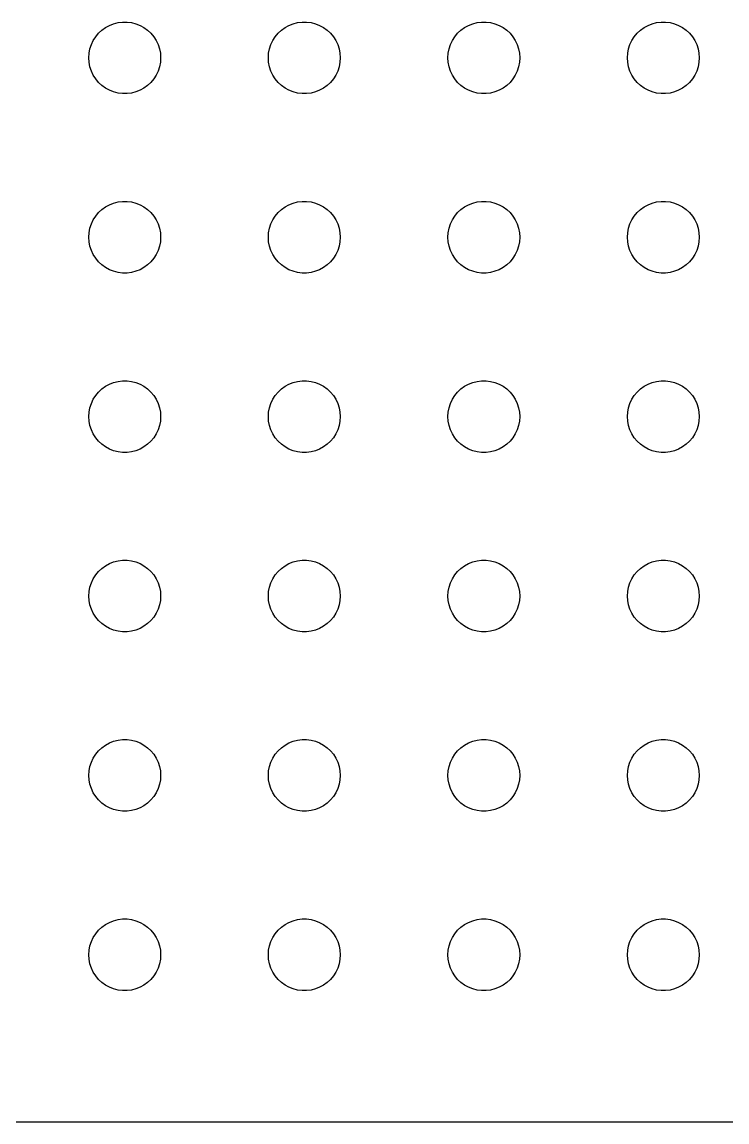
# Model space of a CAD drawing. Header units: metres. Extents: x -112 to 112, y -104 to 104.
# Drawn here: x 25.71 to 55.16, y -104.49 to -58.5 of the extents above; entities that cross this region are included whole.
import ezdxf

# ---------------------------------------------------------------- set-up
doc = ezdxf.new("R2010")
doc.units = ezdxf.units.M

msp = doc.modelspace()

# ---------------------------------------------------------------- linework, layer by layer
for p, q in [((28.9065, -58.9732), (29.0439, -58.8442)), ((29.0439, -58.8442), (29.1963, -58.7335)), ((29.1963, -58.7335), (29.3613, -58.6428)), ((29.3613, -58.6428), (29.5365, -58.5734)), ((29.5365, -58.5734), (29.7189, -58.5266)), ((29.7189, -58.5266), (29.9058, -58.503)), ((29.9058, -58.503), (30.0942, -58.503)), ((30.0942, -58.503), (30.2811, -58.5266)), ((30.2811, -58.5266), (30.4635, -58.5734)), ((30.4635, -58.5734), (30.6387, -58.6428)), ((30.6387, -58.6428), (30.8037, -58.7335)), ((30.8037, -58.7335), (30.9561, -58.8442)), ((30.9561, -58.8442), (31.0934, -58.9732)), ((36.4065, -58.9732), (36.5439, -58.8442)), ((36.5439, -58.8442), (36.6963, -58.7335)), ((36.6963, -58.7335), (36.8613, -58.6428)), ((36.8613, -58.6428), (37.0365, -58.5734)), ((37.0365, -58.5734), (37.2189, -58.5266)), ((37.2189, -58.5266), (37.4058, -58.503)), ((37.4058, -58.503), (37.5942, -58.503)), ((37.5942, -58.503), (37.7811, -58.5266)), ((37.7811, -58.5266), (37.9635, -58.5734)), ((37.9635, -58.5734), (38.1387, -58.6428)), ((38.1387, -58.6428), (38.3037, -58.7335)), ((38.3037, -58.7335), (38.4561, -58.8442)), ((38.4561, -58.8442), (38.5934, -58.9732)), ((43.9065, -58.9732), (44.0439, -58.8442)), ((44.0439, -58.8442), (44.1963, -58.7335)), ((44.1963, -58.7335), (44.3613, -58.6428)), ((44.3613, -58.6428), (44.5365, -58.5734)), ((44.5365, -58.5734), (44.7189, -58.5266)), ((44.7189, -58.5266), (44.9058, -58.503)), ((44.9058, -58.503), (45.0942, -58.503)), ((45.0942, -58.503), (45.2811, -58.5266)), ((45.2811, -58.5266), (45.4635, -58.5734)), ((45.4635, -58.5734), (45.6387, -58.6428)), ((45.6387, -58.6428), (45.8037, -58.7335)), ((45.8037, -58.7335), (45.9561, -58.8442)), ((45.9561, -58.8442), (46.0934, -58.9732)), ((51.4065, -58.9732), (51.5439, -58.8442)), ((51.5439, -58.8442), (51.6963, -58.7335)), ((51.6963, -58.7335), (51.8613, -58.6428)), ((51.8613, -58.6428), (52.0365, -58.5734)), ((52.0365, -58.5734), (52.2189, -58.5266)), ((52.2189, -58.5266), (52.4058, -58.503)), ((52.4058, -58.503), (52.5942, -58.503)), ((52.5942, -58.503), (52.7811, -58.5266)), ((52.7811, -58.5266), (52.9635, -58.5734)), ((52.9635, -58.5734), (53.1387, -58.6428)), ((53.1387, -58.6428), (53.3037, -58.7335)), ((53.3037, -58.7335), (53.4561, -58.8442)), ((53.4561, -58.8442), (53.5934, -58.9732)), ((28.6053, -59.4478), (28.6855, -59.2774)), ((28.6855, -59.2774), (28.7865, -59.1183)), ((28.7865, -59.1183), (28.9065, -58.9732)), ((31.0934, -58.9732), (31.2135, -59.1183)), ((31.2135, -59.1183), (31.3145, -59.2774)), ((31.3145, -59.2774), (31.3947, -59.4478)), ((36.1053, -59.4478), (36.1855, -59.2774)), ((36.1855, -59.2774), (36.2865, -59.1183)), ((36.2865, -59.1183), (36.4065, -58.9732)), ((38.5934, -58.9732), (38.7135, -59.1183)), ((38.7135, -59.1183), (38.8145, -59.2774)), ((38.8145, -59.2774), (38.8947, -59.4478)), ((43.6053, -59.4478), (43.6855, -59.2774)), ((43.6855, -59.2774), (43.7865, -59.1183)), ((43.7865, -59.1183), (43.9065, -58.9732)), ((46.0934, -58.9732), (46.2135, -59.1183)), ((46.2135, -59.1183), (46.3145, -59.2774)), ((46.3145, -59.2774), (46.3947, -59.4478)), ((51.1053, -59.4478), (51.1855, -59.2774)), ((51.1855, -59.2774), (51.2865, -59.1183)), ((51.2865, -59.1183), (51.4065, -58.9732)), ((53.5934, -58.9732), (53.7135, -59.1183)), ((53.7135, -59.1183), (53.8145, -59.2774)), ((53.8145, -59.2774), (53.8947, -59.4478)), ((28.5118, -59.812), (28.5471, -59.627)), ((28.5471, -59.627), (28.6053, -59.4478)), ((31.3947, -59.4478), (31.4529, -59.627)), ((31.4529, -59.627), (31.4882, -59.812)), ((36.0118, -59.812), (36.0471, -59.627)), ((36.0471, -59.627), (36.1053, -59.4478)), ((38.8947, -59.4478), (38.9529, -59.627)), ((38.9529, -59.627), (38.9882, -59.812)), ((43.5118, -59.812), (43.5471, -59.627)), ((43.5471, -59.627), (43.6053, -59.4478)), ((46.3947, -59.4478), (46.4529, -59.627)), ((46.4529, -59.627), (46.4882, -59.812)), ((51.0118, -59.812), (51.0471, -59.627)), ((51.0471, -59.627), (51.1053, -59.4478)), ((53.8947, -59.4478), (53.9529, -59.627)), ((53.9529, -59.627), (53.9882, -59.812)), ((28.5, -60), (28.5118, -59.812)), ((28.5118, -60.188), (28.5, -60)), ((28.5471, -60.373), (28.5118, -60.188)), ((31.4882, -60.188), (31.4529, -60.373)), ((31.4882, -59.812), (31.5, -60)), ((31.5, -60), (31.4882, -60.188)), ((36, -60), (36.0118, -59.812)), ((36.0118, -60.188), (36, -60)), ((36.0471, -60.373), (36.0118, -60.188)), ((38.9882, -60.188), (38.9529, -60.373)), ((38.9882, -59.812), (39, -60)), ((39, -60), (38.9882, -60.188)), ((43.5, -60), (43.5118, -59.812)), ((43.5118, -60.188), (43.5, -60)), ((43.5471, -60.373), (43.5118, -60.188)), ((46.4882, -60.188), (46.4529, -60.373)), ((46.4882, -59.812), (46.5, -60)), ((46.5, -60), (46.4882, -60.188)), ((51, -60), (51.0118, -59.812)), ((51.0118, -60.188), (51, -60)), ((51.0471, -60.373), (51.0118, -60.188)), ((53.9882, -60.188), (53.9529, -60.373)), ((53.9882, -59.812), (54, -60)), ((54, -60), (53.9882, -60.188)), ((28.6053, -60.5522), (28.5471, -60.373)), ((28.6855, -60.7226), (28.6053, -60.5522)), ((31.3947, -60.5522), (31.3145, -60.7226)), ((31.4529, -60.373), (31.3947, -60.5522)), ((36.1053, -60.5522), (36.0471, -60.373)), ((36.1855, -60.7226), (36.1053, -60.5522)), ((38.8947, -60.5522), (38.8145, -60.7226)), ((38.9529, -60.373), (38.8947, -60.5522)), ((43.6053, -60.5522), (43.5471, -60.373)), ((43.6855, -60.7226), (43.6053, -60.5522)), ((46.3947, -60.5522), (46.3145, -60.7226)), ((46.4529, -60.373), (46.3947, -60.5522)), ((51.1053, -60.5522), (51.0471, -60.373)), ((51.1855, -60.7226), (51.1053, -60.5522)), ((53.8947, -60.5522), (53.8145, -60.7226)), ((53.9529, -60.373), (53.8947, -60.5522)), ((28.7865, -60.8817), (28.6855, -60.7226)), ((28.9065, -61.0268), (28.7865, -60.8817)), ((29.0439, -61.1558), (28.9065, -61.0268)), ((29.1963, -61.2665), (29.0439, -61.1558)), ((30.9561, -61.1558), (30.8037, -61.2665)), ((31.0934, -61.0268), (30.9561, -61.1558)), ((31.2135, -60.8817), (31.0934, -61.0268)), ((31.3145, -60.7226), (31.2135, -60.8817)), ((36.2865, -60.8817), (36.1855, -60.7226)), ((36.4065, -61.0268), (36.2865, -60.8817)), ((36.5439, -61.1558), (36.4065, -61.0268)), ((36.6963, -61.2665), (36.5439, -61.1558)), ((38.4561, -61.1558), (38.3037, -61.2665)), ((38.5934, -61.0268), (38.4561, -61.1558)), ((38.7135, -60.8817), (38.5934, -61.0268)), ((38.8145, -60.7226), (38.7135, -60.8817)), ((43.7865, -60.8817), (43.6855, -60.7226)), ((43.9065, -61.0268), (43.7865, -60.8817)), ((44.0439, -61.1558), (43.9065, -61.0268)), ((44.1963, -61.2665), (44.0439, -61.1558)), ((45.9561, -61.1558), (45.8037, -61.2665)), ((46.0934, -61.0268), (45.9561, -61.1558)), ((46.2135, -60.8817), (46.0934, -61.0268)), ((46.3145, -60.7226), (46.2135, -60.8817)), ((51.2865, -60.8817), (51.1855, -60.7226)), ((51.4065, -61.0268), (51.2865, -60.8817)), ((51.5439, -61.1558), (51.4065, -61.0268)), ((51.6963, -61.2665), (51.5439, -61.1558)), ((53.4561, -61.1558), (53.3037, -61.2665)), ((53.5934, -61.0268), (53.4561, -61.1558)), ((53.7135, -60.8817), (53.5934, -61.0268)), ((53.8145, -60.7226), (53.7135, -60.8817)), ((29.3613, -61.3572), (29.1963, -61.2665)), ((29.5365, -61.4266), (29.3613, -61.3572)), ((29.7189, -61.4734), (29.5365, -61.4266)), ((29.9058, -61.497), (29.7189, -61.4734)), ((30.0942, -61.497), (29.9058, -61.497)), ((30.2811, -61.4734), (30.0942, -61.497)), ((30.4635, -61.4266), (30.2811, -61.4734)), ((30.6387, -61.3572), (30.4635, -61.4266)), ((30.8037, -61.2665), (30.6387, -61.3572)), ((36.8613, -61.3572), (36.6963, -61.2665)), ((37.0365, -61.4266), (36.8613, -61.3572)), ((37.2189, -61.4734), (37.0365, -61.4266)), ((37.4058, -61.497), (37.2189, -61.4734)), ((37.5942, -61.497), (37.4058, -61.497)), ((37.7811, -61.4734), (37.5942, -61.497)), ((37.9635, -61.4266), (37.7811, -61.4734)), ((38.1387, -61.3572), (37.9635, -61.4266)), ((38.3037, -61.2665), (38.1387, -61.3572)), ((44.3613, -61.3572), (44.1963, -61.2665)), ((44.5365, -61.4266), (44.3613, -61.3572)), ((44.7189, -61.4734), (44.5365, -61.4266)), ((44.9058, -61.497), (44.7189, -61.4734)), ((45.0942, -61.497), (44.9058, -61.497)), ((45.2811, -61.4734), (45.0942, -61.497)), ((45.4635, -61.4266), (45.2811, -61.4734)), ((45.6387, -61.3572), (45.4635, -61.4266)), ((45.8037, -61.2665), (45.6387, -61.3572)), ((51.8613, -61.3572), (51.6963, -61.2665)), ((52.0365, -61.4266), (51.8613, -61.3572)), ((52.2189, -61.4734), (52.0365, -61.4266)), ((52.4058, -61.497), (52.2189, -61.4734)), ((52.5942, -61.497), (52.4058, -61.497)), ((52.7811, -61.4734), (52.5942, -61.497)), ((52.9635, -61.4266), (52.7811, -61.4734)), ((53.1387, -61.3572), (52.9635, -61.4266)), ((53.3037, -61.2665), (53.1387, -61.3572)), ((29.1963, -66.2335), (29.3613, -66.1428)), ((29.3613, -66.1428), (29.5365, -66.0734)), ((29.5365, -66.0734), (29.7189, -66.0266)), ((29.7189, -66.0266), (29.9058, -66.003)), ((29.9058, -66.003), (30.0942, -66.003)), ((30.0942, -66.003), (30.2811, -66.0266)), ((30.2811, -66.0266), (30.4635, -66.0734)), ((30.4635, -66.0734), (30.6387, -66.1428)), ((30.6387, -66.1428), (30.8037, -66.2335)), ((36.6963, -66.2335), (36.8613, -66.1428)), ((36.8613, -66.1428), (37.0365, -66.0734)), ((37.0365, -66.0734), (37.2189, -66.0266)), ((37.2189, -66.0266), (37.4058, -66.003)), ((37.4058, -66.003), (37.5942, -66.003)), ((37.5942, -66.003), (37.7811, -66.0266)), ((37.7811, -66.0266), (37.9635, -66.0734)), ((37.9635, -66.0734), (38.1387, -66.1428)), ((38.1387, -66.1428), (38.3037, -66.2335)), ((44.1963, -66.2335), (44.3613, -66.1428)), ((44.3613, -66.1428), (44.5365, -66.0734)), ((44.5365, -66.0734), (44.7189, -66.0266)), ((44.7189, -66.0266), (44.9058, -66.003)), ((44.9058, -66.003), (45.0942, -66.003)), ((45.0942, -66.003), (45.2811, -66.0266)), ((45.2811, -66.0266), (45.4635, -66.0734)), ((45.4635, -66.0734), (45.6387, -66.1428)), ((45.6387, -66.1428), (45.8037, -66.2335)), ((51.6963, -66.2335), (51.8613, -66.1428)), ((51.8613, -66.1428), (52.0365, -66.0734)), ((52.0365, -66.0734), (52.2189, -66.0266)), ((52.2189, -66.0266), (52.4058, -66.003)), ((52.4058, -66.003), (52.5942, -66.003)), ((52.5942, -66.003), (52.7811, -66.0266)), ((52.7811, -66.0266), (52.9635, -66.0734)), ((52.9635, -66.0734), (53.1387, -66.1428)), ((53.1387, -66.1428), (53.3037, -66.2335)), ((28.6855, -66.7774), (28.7865, -66.6183)), ((28.7865, -66.6183), (28.9065, -66.4732)), ((28.9065, -66.4732), (29.0439, -66.3442)), ((29.0439, -66.3442), (29.1963, -66.2335)), ((30.8037, -66.2335), (30.9561, -66.3442)), ((30.9561, -66.3442), (31.0934, -66.4732)), ((31.0934, -66.4732), (31.2135, -66.6183)), ((31.2135, -66.6183), (31.3145, -66.7774)), ((36.1855, -66.7774), (36.2865, -66.6183)), ((36.2865, -66.6183), (36.4065, -66.4732)), ((36.4065, -66.4732), (36.5439, -66.3442)), ((36.5439, -66.3442), (36.6963, -66.2335)), ((38.3037, -66.2335), (38.4561, -66.3442)), ((38.4561, -66.3442), (38.5934, -66.4732)), ((38.5934, -66.4732), (38.7135, -66.6183)), ((38.7135, -66.6183), (38.8145, -66.7774)), ((43.6855, -66.7774), (43.7865, -66.6183)), ((43.7865, -66.6183), (43.9065, -66.4732)), ((43.9065, -66.4732), (44.0439, -66.3442)), ((44.0439, -66.3442), (44.1963, -66.2335)), ((45.8037, -66.2335), (45.9561, -66.3442)), ((45.9561, -66.3442), (46.0934, -66.4732)), ((46.0934, -66.4732), (46.2135, -66.6183)), ((46.2135, -66.6183), (46.3145, -66.7774)), ((51.1855, -66.7774), (51.2865, -66.6183)), ((51.2865, -66.6183), (51.4065, -66.4732)), ((51.4065, -66.4732), (51.5439, -66.3442)), ((51.5439, -66.3442), (51.6963, -66.2335)), ((53.3037, -66.2335), (53.4561, -66.3442)), ((53.4561, -66.3442), (53.5934, -66.4732)), ((53.5934, -66.4732), (53.7135, -66.6183)), ((53.7135, -66.6183), (53.8145, -66.7774)), ((28.5118, -67.312), (28.5471, -67.127)), ((28.5471, -67.127), (28.6053, -66.9478)), ((28.6053, -66.9478), (28.6855, -66.7774)), ((31.3145, -66.7774), (31.3947, -66.9478)), ((31.3947, -66.9478), (31.4529, -67.127)), ((31.4529, -67.127), (31.4882, -67.312)), ((36.0118, -67.312), (36.0471, -67.127)), ((36.0471, -67.127), (36.1053, -66.9478)), ((36.1053, -66.9478), (36.1855, -66.7774)), ((38.8145, -66.7774), (38.8947, -66.9478)), ((38.8947, -66.9478), (38.9529, -67.127)), ((38.9529, -67.127), (38.9882, -67.312)), ((43.5118, -67.312), (43.5471, -67.127)), ((43.5471, -67.127), (43.6053, -66.9478)), ((43.6053, -66.9478), (43.6855, -66.7774)), ((46.3145, -66.7774), (46.3947, -66.9478)), ((46.3947, -66.9478), (46.4529, -67.127)), ((46.4529, -67.127), (46.4882, -67.312)), ((51.0118, -67.312), (51.0471, -67.127)), ((51.0471, -67.127), (51.1053, -66.9478)), ((51.1053, -66.9478), (51.1855, -66.7774)), ((53.8145, -66.7774), (53.8947, -66.9478)), ((53.8947, -66.9478), (53.9529, -67.127)), ((53.9529, -67.127), (53.9882, -67.312)), ((28.5, -67.5), (28.5118, -67.312)), ((28.5118, -67.688), (28.5, -67.5)), ((31.4882, -67.312), (31.5, -67.5)), ((31.5, -67.5), (31.4882, -67.688)), ((36, -67.5), (36.0118, -67.312)), ((36.0118, -67.688), (36, -67.5)), ((38.9882, -67.312), (39, -67.5)), ((39, -67.5), (38.9882, -67.688)), ((43.5, -67.5), (43.5118, -67.312)), ((43.5118, -67.688), (43.5, -67.5)), ((46.4882, -67.312), (46.5, -67.5)), ((46.5, -67.5), (46.4882, -67.688)), ((51, -67.5), (51.0118, -67.312)), ((51.0118, -67.688), (51, -67.5)), ((53.9882, -67.312), (54, -67.5)), ((54, -67.5), (53.9882, -67.688)), ((28.5471, -67.873), (28.5118, -67.688)), ((28.6053, -68.0522), (28.5471, -67.873)), ((28.6855, -68.2226), (28.6053, -68.0522)), ((31.3947, -68.0522), (31.3145, -68.2226)), ((31.4529, -67.873), (31.3947, -68.0522)), ((31.4882, -67.688), (31.4529, -67.873)), ((36.0471, -67.873), (36.0118, -67.688)), ((36.1053, -68.0522), (36.0471, -67.873)), ((36.1855, -68.2226), (36.1053, -68.0522)), ((38.8947, -68.0522), (38.8145, -68.2226)), ((38.9529, -67.873), (38.8947, -68.0522)), ((38.9882, -67.688), (38.9529, -67.873)), ((43.5471, -67.873), (43.5118, -67.688)), ((43.6053, -68.0522), (43.5471, -67.873)), ((43.6855, -68.2226), (43.6053, -68.0522)), ((46.3947, -68.0522), (46.3145, -68.2226)), ((46.4529, -67.873), (46.3947, -68.0522)), ((46.4882, -67.688), (46.4529, -67.873)), ((51.0471, -67.873), (51.0118, -67.688)), ((51.1053, -68.0522), (51.0471, -67.873)), ((51.1855, -68.2226), (51.1053, -68.0522)), ((53.8947, -68.0522), (53.8145, -68.2226)), ((53.9529, -67.873), (53.8947, -68.0522)), ((53.9882, -67.688), (53.9529, -67.873)), ((28.7865, -68.3817), (28.6855, -68.2226)), ((28.9065, -68.5268), (28.7865, -68.3817)), ((31.2135, -68.3817), (31.0934, -68.5268)), ((31.3145, -68.2226), (31.2135, -68.3817)), ((36.2865, -68.3817), (36.1855, -68.2226)), ((36.4065, -68.5268), (36.2865, -68.3817)), ((38.7135, -68.3817), (38.5934, -68.5268)), ((38.8145, -68.2226), (38.7135, -68.3817)), ((43.7865, -68.3817), (43.6855, -68.2226)), ((43.9065, -68.5268), (43.7865, -68.3817)), ((46.2135, -68.3817), (46.0934, -68.5268)), ((46.3145, -68.2226), (46.2135, -68.3817)), ((51.2865, -68.3817), (51.1855, -68.2226)), ((51.4065, -68.5268), (51.2865, -68.3817)), ((53.7135, -68.3817), (53.5934, -68.5268)), ((53.8145, -68.2226), (53.7135, -68.3817)), ((29.0439, -68.6558), (28.9065, -68.5268)), ((29.1963, -68.7665), (29.0439, -68.6558)), ((29.3613, -68.8572), (29.1963, -68.7665)), ((29.5365, -68.9266), (29.3613, -68.8572)), ((29.7189, -68.9734), (29.5365, -68.9266)), ((29.9058, -68.997), (29.7189, -68.9734)), ((30.2811, -68.9734), (30.0942, -68.997)), ((30.4635, -68.9266), (30.2811, -68.9734)), ((30.6387, -68.8572), (30.4635, -68.9266)), ((30.8037, -68.7665), (30.6387, -68.8572)), ((30.9561, -68.6558), (30.8037, -68.7665)), ((31.0934, -68.5268), (30.9561, -68.6558)), ((36.5439, -68.6558), (36.4065, -68.5268)), ((36.6963, -68.7665), (36.5439, -68.6558)), ((36.8613, -68.8572), (36.6963, -68.7665)), ((37.0365, -68.9266), (36.8613, -68.8572)), ((37.2189, -68.9734), (37.0365, -68.9266)), ((37.4058, -68.997), (37.2189, -68.9734)), ((37.7811, -68.9734), (37.5942, -68.997)), ((37.9635, -68.9266), (37.7811, -68.9734)), ((38.1387, -68.8572), (37.9635, -68.9266)), ((38.3037, -68.7665), (38.1387, -68.8572)), ((38.4561, -68.6558), (38.3037, -68.7665)), ((38.5934, -68.5268), (38.4561, -68.6558)), ((44.0439, -68.6558), (43.9065, -68.5268)), ((44.1963, -68.7665), (44.0439, -68.6558)), ((44.3613, -68.8572), (44.1963, -68.7665)), ((44.5365, -68.9266), (44.3613, -68.8572)), ((44.7189, -68.9734), (44.5365, -68.9266)), ((44.9058, -68.997), (44.7189, -68.9734)), ((45.2811, -68.9734), (45.0942, -68.997)), ((45.4635, -68.9266), (45.2811, -68.9734)), ((45.6387, -68.8572), (45.4635, -68.9266)), ((45.8037, -68.7665), (45.6387, -68.8572)), ((45.9561, -68.6558), (45.8037, -68.7665)), ((46.0934, -68.5268), (45.9561, -68.6558)), ((51.5439, -68.6558), (51.4065, -68.5268)), ((51.6963, -68.7665), (51.5439, -68.6558)), ((51.8613, -68.8572), (51.6963, -68.7665)), ((52.0365, -68.9266), (51.8613, -68.8572)), ((52.2189, -68.9734), (52.0365, -68.9266)), ((52.4058, -68.997), (52.2189, -68.9734)), ((52.7811, -68.9734), (52.5942, -68.997)), ((52.9635, -68.9266), (52.7811, -68.9734)), ((53.1387, -68.8572), (52.9635, -68.9266)), ((53.3037, -68.7665), (53.1387, -68.8572)), ((53.4561, -68.6558), (53.3037, -68.7665)), ((53.5934, -68.5268), (53.4561, -68.6558)), ((30.0942, -68.997), (29.9058, -68.997)), ((37.5942, -68.997), (37.4058, -68.997)), ((45.0942, -68.997), (44.9058, -68.997)), ((52.5942, -68.997), (52.4058, -68.997)), ((29.3613, -73.6428), (29.5365, -73.5734)), ((29.5365, -73.5734), (29.7189, -73.5266)), ((29.7189, -73.5266), (29.9058, -73.503)), ((29.9058, -73.503), (30.0942, -73.503)), ((30.0942, -73.503), (30.2811, -73.5266)), ((30.2811, -73.5266), (30.4635, -73.5734)), ((30.4635, -73.5734), (30.6387, -73.6428)), ((36.8613, -73.6428), (37.0365, -73.5734)), ((37.0365, -73.5734), (37.2189, -73.5266)), ((37.2189, -73.5266), (37.4058, -73.503)), ((37.4058, -73.503), (37.5942, -73.503)), ((37.5942, -73.503), (37.7811, -73.5266)), ((37.7811, -73.5266), (37.9635, -73.5734)), ((37.9635, -73.5734), (38.1387, -73.6428)), ((44.3613, -73.6428), (44.5365, -73.5734)), ((44.5365, -73.5734), (44.7189, -73.5266)), ((44.7189, -73.5266), (44.9058, -73.503)), ((44.9058, -73.503), (45.0942, -73.503)), ((45.0942, -73.503), (45.2811, -73.5266)), ((45.2811, -73.5266), (45.4635, -73.5734)), ((45.4635, -73.5734), (45.6387, -73.6428)), ((51.8613, -73.6428), (52.0365, -73.5734)), ((52.0365, -73.5734), (52.2189, -73.5266)), ((52.2189, -73.5266), (52.4058, -73.503)), ((52.4058, -73.503), (52.5942, -73.503)), ((52.5942, -73.503), (52.7811, -73.5266)), ((52.7811, -73.5266), (52.9635, -73.5734)), ((52.9635, -73.5734), (53.1387, -73.6428)), ((28.7865, -74.1183), (28.9065, -73.9732)), ((28.9065, -73.9732), (29.0439, -73.8442)), ((29.0439, -73.8442), (29.1963, -73.7335)), ((29.1963, -73.7335), (29.3613, -73.6428)), ((30.6387, -73.6428), (30.8037, -73.7335)), ((30.8037, -73.7335), (30.9561, -73.8442)), ((30.9561, -73.8442), (31.0934, -73.9732)), ((31.0934, -73.9732), (31.2135, -74.1183)), ((36.2865, -74.1183), (36.4065, -73.9732)), ((36.4065, -73.9732), (36.5439, -73.8442)), ((36.5439, -73.8442), (36.6963, -73.7335)), ((36.6963, -73.7335), (36.8613, -73.6428)), ((38.1387, -73.6428), (38.3037, -73.7335)), ((38.3037, -73.7335), (38.4561, -73.8442)), ((38.4561, -73.8442), (38.5934, -73.9732)), ((38.5934, -73.9732), (38.7135, -74.1183)), ((43.7865, -74.1183), (43.9065, -73.9732)), ((43.9065, -73.9732), (44.0439, -73.8442)), ((44.0439, -73.8442), (44.1963, -73.7335)), ((44.1963, -73.7335), (44.3613, -73.6428)), ((45.6387, -73.6428), (45.8037, -73.7335)), ((45.8037, -73.7335), (45.9561, -73.8442)), ((45.9561, -73.8442), (46.0934, -73.9732)), ((46.0934, -73.9732), (46.2135, -74.1183)), ((51.2865, -74.1183), (51.4065, -73.9732)), ((51.4065, -73.9732), (51.5439, -73.8442)), ((51.5439, -73.8442), (51.6963, -73.7335)), ((51.6963, -73.7335), (51.8613, -73.6428)), ((53.1387, -73.6428), (53.3037, -73.7335)), ((53.3037, -73.7335), (53.4561, -73.8442)), ((53.4561, -73.8442), (53.5934, -73.9732)), ((53.5934, -73.9732), (53.7135, -74.1183)), ((28.5471, -74.627), (28.6053, -74.4478)), ((28.6053, -74.4478), (28.6855, -74.2774)), ((28.6855, -74.2774), (28.7865, -74.1183)), ((31.2135, -74.1183), (31.3145, -74.2774)), ((31.3145, -74.2774), (31.3947, -74.4478)), ((31.3947, -74.4478), (31.4529, -74.627)), ((36.0471, -74.627), (36.1053, -74.4478)), ((36.1053, -74.4478), (36.1855, -74.2774)), ((36.1855, -74.2774), (36.2865, -74.1183)), ((38.7135, -74.1183), (38.8145, -74.2774)), ((38.8145, -74.2774), (38.8947, -74.4478)), ((38.8947, -74.4478), (38.9529, -74.627)), ((43.5471, -74.627), (43.6053, -74.4478)), ((43.6053, -74.4478), (43.6855, -74.2774)), ((43.6855, -74.2774), (43.7865, -74.1183)), ((46.2135, -74.1183), (46.3145, -74.2774)), ((46.3145, -74.2774), (46.3947, -74.4478)), ((46.3947, -74.4478), (46.4529, -74.627)), ((51.0471, -74.627), (51.1053, -74.4478)), ((51.1053, -74.4478), (51.1855, -74.2774)), ((51.1855, -74.2774), (51.2865, -74.1183)), ((53.7135, -74.1183), (53.8145, -74.2774)), ((53.8145, -74.2774), (53.8947, -74.4478)), ((53.8947, -74.4478), (53.9529, -74.627)), ((28.5, -75), (28.5118, -74.812)), ((28.5118, -74.812), (28.5471, -74.627)), ((31.4529, -74.627), (31.4882, -74.812)), ((31.4882, -74.812), (31.5, -75)), ((36, -75), (36.0118, -74.812)), ((36.0118, -74.812), (36.0471, -74.627)), ((38.9529, -74.627), (38.9882, -74.812)), ((38.9882, -74.812), (39, -75)), ((43.5, -75), (43.5118, -74.812)), ((43.5118, -74.812), (43.5471, -74.627)), ((46.4529, -74.627), (46.4882, -74.812)), ((46.4882, -74.812), (46.5, -75)), ((51, -75), (51.0118, -74.812)), ((51.0118, -74.812), (51.0471, -74.627)), ((53.9529, -74.627), (53.9882, -74.812)), ((53.9882, -74.812), (54, -75)), ((28.5118, -75.188), (28.5, -75)), ((28.5471, -75.373), (28.5118, -75.188)), ((28.6053, -75.5522), (28.5471, -75.373)), ((31.4529, -75.373), (31.3947, -75.5522)), ((31.4882, -75.188), (31.4529, -75.373)), ((31.5, -75), (31.4882, -75.188)), ((36.0118, -75.188), (36, -75)), ((36.0471, -75.373), (36.0118, -75.188)), ((36.1053, -75.5522), (36.0471, -75.373)), ((38.9529, -75.373), (38.8947, -75.5522)), ((38.9882, -75.188), (38.9529, -75.373)), ((39, -75), (38.9882, -75.188)), ((43.5118, -75.188), (43.5, -75)), ((43.5471, -75.373), (43.5118, -75.188)), ((43.6053, -75.5522), (43.5471, -75.373)), ((46.4529, -75.373), (46.3947, -75.5522)), ((46.4882, -75.188), (46.4529, -75.373)), ((46.5, -75), (46.4882, -75.188)), ((51.0118, -75.188), (51, -75)), ((51.0471, -75.373), (51.0118, -75.188)), ((51.1053, -75.5522), (51.0471, -75.373)), ((53.9529, -75.373), (53.8947, -75.5522)), ((53.9882, -75.188), (53.9529, -75.373)), ((54, -75), (53.9882, -75.188)), ((28.6855, -75.7226), (28.6053, -75.5522)), ((28.7865, -75.8817), (28.6855, -75.7226)), ((31.3145, -75.7226), (31.2135, -75.8817)), ((31.3947, -75.5522), (31.3145, -75.7226)), ((36.1855, -75.7226), (36.1053, -75.5522)), ((36.2865, -75.8817), (36.1855, -75.7226)), ((38.8145, -75.7226), (38.7135, -75.8817)), ((38.8947, -75.5522), (38.8145, -75.7226)), ((43.6855, -75.7226), (43.6053, -75.5522)), ((43.7865, -75.8817), (43.6855, -75.7226)), ((46.3145, -75.7226), (46.2135, -75.8817)), ((46.3947, -75.5522), (46.3145, -75.7226)), ((51.1855, -75.7226), (51.1053, -75.5522)), ((51.2865, -75.8817), (51.1855, -75.7226)), ((53.8145, -75.7226), (53.7135, -75.8817)), ((53.8947, -75.5522), (53.8145, -75.7226)), ((28.9065, -76.0268), (28.7865, -75.8817)), ((29.0439, -76.1558), (28.9065, -76.0268)), ((29.1963, -76.2665), (29.0439, -76.1558)), ((29.3613, -76.3572), (29.1963, -76.2665)), ((30.8037, -76.2665), (30.6387, -76.3572)), ((30.9561, -76.1558), (30.8037, -76.2665)), ((31.0934, -76.0268), (30.9561, -76.1558)), ((31.2135, -75.8817), (31.0934, -76.0268)), ((36.4065, -76.0268), (36.2865, -75.8817)), ((36.5439, -76.1558), (36.4065, -76.0268)), ((36.6963, -76.2665), (36.5439, -76.1558)), ((36.8613, -76.3572), (36.6963, -76.2665)), ((38.3037, -76.2665), (38.1387, -76.3572)), ((38.4561, -76.1558), (38.3037, -76.2665)), ((38.5934, -76.0268), (38.4561, -76.1558)), ((38.7135, -75.8817), (38.5934, -76.0268)), ((43.9065, -76.0268), (43.7865, -75.8817)), ((44.0439, -76.1558), (43.9065, -76.0268)), ((44.1963, -76.2665), (44.0439, -76.1558)), ((44.3613, -76.3572), (44.1963, -76.2665)), ((45.8037, -76.2665), (45.6387, -76.3572)), ((45.9561, -76.1558), (45.8037, -76.2665)), ((46.0934, -76.0268), (45.9561, -76.1558)), ((46.2135, -75.8817), (46.0934, -76.0268)), ((51.4065, -76.0268), (51.2865, -75.8817)), ((51.5439, -76.1558), (51.4065, -76.0268)), ((51.6963, -76.2665), (51.5439, -76.1558)), ((51.8613, -76.3572), (51.6963, -76.2665)), ((53.3037, -76.2665), (53.1387, -76.3572)), ((53.4561, -76.1558), (53.3037, -76.2665)), ((53.5934, -76.0268), (53.4561, -76.1558)), ((53.7135, -75.8817), (53.5934, -76.0268)), ((29.5365, -76.4266), (29.3613, -76.3572)), ((29.7189, -76.4734), (29.5365, -76.4266)), ((29.9058, -76.497), (29.7189, -76.4734)), ((30.0942, -76.497), (29.9058, -76.497)), ((30.2811, -76.4734), (30.0942, -76.497)), ((30.4635, -76.4266), (30.2811, -76.4734)), ((30.6387, -76.3572), (30.4635, -76.4266)), ((37.0365, -76.4266), (36.8613, -76.3572)), ((37.2189, -76.4734), (37.0365, -76.4266)), ((37.4058, -76.497), (37.2189, -76.4734)), ((37.5942, -76.497), (37.4058, -76.497)), ((37.7811, -76.4734), (37.5942, -76.497)), ((37.9635, -76.4266), (37.7811, -76.4734)), ((38.1387, -76.3572), (37.9635, -76.4266)), ((44.5365, -76.4266), (44.3613, -76.3572)), ((44.7189, -76.4734), (44.5365, -76.4266)), ((44.9058, -76.497), (44.7189, -76.4734)), ((45.0942, -76.497), (44.9058, -76.497)), ((45.2811, -76.4734), (45.0942, -76.497)), ((45.4635, -76.4266), (45.2811, -76.4734)), ((45.6387, -76.3572), (45.4635, -76.4266)), ((52.0365, -76.4266), (51.8613, -76.3572)), ((52.2189, -76.4734), (52.0365, -76.4266)), ((52.4058, -76.497), (52.2189, -76.4734)), ((52.5942, -76.497), (52.4058, -76.497)), ((52.7811, -76.4734), (52.5942, -76.497)), ((52.9635, -76.4266), (52.7811, -76.4734)), ((53.1387, -76.3572), (52.9635, -76.4266)), ((28.9065, -81.4732), (29.0439, -81.3442)), ((29.0439, -81.3442), (29.1963, -81.2335)), ((29.1963, -81.2335), (29.3613, -81.1428)), ((29.3613, -81.1428), (29.5365, -81.0734)), ((29.5365, -81.0734), (29.7189, -81.0266)), ((29.7189, -81.0266), (29.9058, -81.003)), ((29.9058, -81.003), (30.0942, -81.003)), ((30.0942, -81.003), (30.2811, -81.0266)), ((30.2811, -81.0266), (30.4635, -81.0734)), ((30.4635, -81.0734), (30.6387, -81.1428)), ((30.6387, -81.1428), (30.8037, -81.2335)), ((30.8037, -81.2335), (30.9561, -81.3442)), ((30.9561, -81.3442), (31.0934, -81.4732)), ((36.4065, -81.4732), (36.5439, -81.3442)), ((36.5439, -81.3442), (36.6963, -81.2335)), ((36.6963, -81.2335), (36.8613, -81.1428)), ((36.8613, -81.1428), (37.0365, -81.0734)), ((37.0365, -81.0734), (37.2189, -81.0266)), ((37.2189, -81.0266), (37.4058, -81.003)), ((37.4058, -81.003), (37.5942, -81.003)), ((37.5942, -81.003), (37.7811, -81.0266)), ((37.7811, -81.0266), (37.9635, -81.0734)), ((37.9635, -81.0734), (38.1387, -81.1428)), ((38.1387, -81.1428), (38.3037, -81.2335)), ((38.3037, -81.2335), (38.4561, -81.3442)), ((38.4561, -81.3442), (38.5934, -81.4732)), ((43.9065, -81.4732), (44.0439, -81.3442)), ((44.0439, -81.3442), (44.1963, -81.2335)), ((44.1963, -81.2335), (44.3613, -81.1428)), ((44.3613, -81.1428), (44.5365, -81.0734)), ((44.5365, -81.0734), (44.7189, -81.0266)), ((44.7189, -81.0266), (44.9058, -81.003)), ((44.9058, -81.003), (45.0942, -81.003)), ((45.0942, -81.003), (45.2811, -81.0266)), ((45.2811, -81.0266), (45.4635, -81.0734)), ((45.4635, -81.0734), (45.6387, -81.1428)), ((45.6387, -81.1428), (45.8037, -81.2335)), ((45.8037, -81.2335), (45.9561, -81.3442)), ((45.9561, -81.3442), (46.0934, -81.4732)), ((51.4065, -81.4732), (51.5439, -81.3442)), ((51.5439, -81.3442), (51.6963, -81.2335)), ((51.6963, -81.2335), (51.8613, -81.1428)), ((51.8613, -81.1428), (52.0365, -81.0734)), ((52.0365, -81.0734), (52.2189, -81.0266)), ((52.2189, -81.0266), (52.4058, -81.003)), ((52.4058, -81.003), (52.5942, -81.003)), ((52.5942, -81.003), (52.7811, -81.0266)), ((52.7811, -81.0266), (52.9635, -81.0734)), ((52.9635, -81.0734), (53.1387, -81.1428)), ((53.1387, -81.1428), (53.3037, -81.2335)), ((53.3037, -81.2335), (53.4561, -81.3442)), ((53.4561, -81.3442), (53.5934, -81.4732)), ((28.6053, -81.9478), (28.6855, -81.7774)), ((28.6855, -81.7774), (28.7865, -81.6183)), ((28.7865, -81.6183), (28.9065, -81.4732)), ((31.0934, -81.4732), (31.2135, -81.6183)), ((31.2135, -81.6183), (31.3145, -81.7774)), ((31.3145, -81.7774), (31.3947, -81.9478)), ((36.1053, -81.9478), (36.1855, -81.7774)), ((36.1855, -81.7774), (36.2865, -81.6183)), ((36.2865, -81.6183), (36.4065, -81.4732)), ((38.5934, -81.4732), (38.7135, -81.6183)), ((38.7135, -81.6183), (38.8145, -81.7774)), ((38.8145, -81.7774), (38.8947, -81.9478)), ((43.6053, -81.9478), (43.6855, -81.7774)), ((43.6855, -81.7774), (43.7865, -81.6183)), ((43.7865, -81.6183), (43.9065, -81.4732)), ((46.0934, -81.4732), (46.2135, -81.6183)), ((46.2135, -81.6183), (46.3145, -81.7774)), ((46.3145, -81.7774), (46.3947, -81.9478)), ((51.1053, -81.9478), (51.1855, -81.7774)), ((51.1855, -81.7774), (51.2865, -81.6183)), ((51.2865, -81.6183), (51.4065, -81.4732)), ((53.5934, -81.4732), (53.7135, -81.6183)), ((53.7135, -81.6183), (53.8145, -81.7774)), ((53.8145, -81.7774), (53.8947, -81.9478)), ((28.5, -82.5), (28.5118, -82.312)), ((28.5118, -82.312), (28.5471, -82.127)), ((28.5471, -82.127), (28.6053, -81.9478)), ((31.3947, -81.9478), (31.4529, -82.127)), ((31.4529, -82.127), (31.4882, -82.312)), ((31.4882, -82.312), (31.5, -82.5)), ((36, -82.5), (36.0118, -82.312)), ((36.0118, -82.312), (36.0471, -82.127)), ((36.0471, -82.127), (36.1053, -81.9478)), ((38.8947, -81.9478), (38.9529, -82.127)), ((38.9529, -82.127), (38.9882, -82.312)), ((38.9882, -82.312), (39, -82.5)), ((43.5, -82.5), (43.5118, -82.312)), ((43.5118, -82.312), (43.5471, -82.127)), ((43.5471, -82.127), (43.6053, -81.9478)), ((46.3947, -81.9478), (46.4529, -82.127)), ((46.4529, -82.127), (46.4882, -82.312)), ((46.4882, -82.312), (46.5, -82.5)), ((51, -82.5), (51.0118, -82.312)), ((51.0118, -82.312), (51.0471, -82.127)), ((51.0471, -82.127), (51.1053, -81.9478)), ((53.8947, -81.9478), (53.9529, -82.127)), ((53.9529, -82.127), (53.9882, -82.312)), ((53.9882, -82.312), (54, -82.5)), ((28.5118, -82.688), (28.5, -82.5)), ((28.5471, -82.873), (28.5118, -82.688)), ((31.4882, -82.688), (31.4529, -82.873)), ((31.5, -82.5), (31.4882, -82.688)), ((36.0118, -82.688), (36, -82.5)), ((36.0471, -82.873), (36.0118, -82.688)), ((38.9882, -82.688), (38.9529, -82.873)), ((39, -82.5), (38.9882, -82.688)), ((43.5118, -82.688), (43.5, -82.5)), ((43.5471, -82.873), (43.5118, -82.688)), ((46.4882, -82.688), (46.4529, -82.873)), ((46.5, -82.5), (46.4882, -82.688)), ((51.0118, -82.688), (51, -82.5)), ((51.0471, -82.873), (51.0118, -82.688)), ((53.9882, -82.688), (53.9529, -82.873)), ((54, -82.5), (53.9882, -82.688)), ((28.6053, -83.0522), (28.5471, -82.873)), ((28.6855, -83.2226), (28.6053, -83.0522)), ((28.7865, -83.3817), (28.6855, -83.2226)), ((31.3145, -83.2226), (31.2135, -83.3817)), ((31.3947, -83.0522), (31.3145, -83.2226)), ((31.4529, -82.873), (31.3947, -83.0522)), ((36.1053, -83.0522), (36.0471, -82.873)), ((36.1855, -83.2226), (36.1053, -83.0522)), ((36.2865, -83.3817), (36.1855, -83.2226)), ((38.8145, -83.2226), (38.7135, -83.3817)), ((38.8947, -83.0522), (38.8145, -83.2226)), ((38.9529, -82.873), (38.8947, -83.0522)), ((43.6053, -83.0522), (43.5471, -82.873)), ((43.6855, -83.2226), (43.6053, -83.0522)), ((43.7865, -83.3817), (43.6855, -83.2226)), ((46.3145, -83.2226), (46.2135, -83.3817)), ((46.3947, -83.0522), (46.3145, -83.2226)), ((46.4529, -82.873), (46.3947, -83.0522)), ((51.1053, -83.0522), (51.0471, -82.873)), ((51.1855, -83.2226), (51.1053, -83.0522)), ((51.2865, -83.3817), (51.1855, -83.2226)), ((53.8145, -83.2226), (53.7135, -83.3817)), ((53.8947, -83.0522), (53.8145, -83.2226)), ((53.9529, -82.873), (53.8947, -83.0522)), ((28.9065, -83.5268), (28.7865, -83.3817)), ((29.0439, -83.6558), (28.9065, -83.5268)), ((29.1963, -83.7665), (29.0439, -83.6558)), ((30.9561, -83.6558), (30.8037, -83.7665)), ((31.0934, -83.5268), (30.9561, -83.6558)), ((31.2135, -83.3817), (31.0934, -83.5268)), ((36.4065, -83.5268), (36.2865, -83.3817)), ((36.5439, -83.6558), (36.4065, -83.5268)), ((36.6963, -83.7665), (36.5439, -83.6558)), ((38.4561, -83.6558), (38.3037, -83.7665)), ((38.5934, -83.5268), (38.4561, -83.6558)), ((38.7135, -83.3817), (38.5934, -83.5268)), ((43.9065, -83.5268), (43.7865, -83.3817)), ((44.0439, -83.6558), (43.9065, -83.5268)), ((44.1963, -83.7665), (44.0439, -83.6558)), ((45.9561, -83.6558), (45.8037, -83.7665)), ((46.0934, -83.5268), (45.9561, -83.6558)), ((46.2135, -83.3817), (46.0934, -83.5268)), ((51.4065, -83.5268), (51.2865, -83.3817)), ((51.5439, -83.6558), (51.4065, -83.5268)), ((51.6963, -83.7665), (51.5439, -83.6558)), ((53.4561, -83.6558), (53.3037, -83.7665)), ((53.5934, -83.5268), (53.4561, -83.6558)), ((53.7135, -83.3817), (53.5934, -83.5268)), ((29.3613, -83.8572), (29.1963, -83.7665)), ((29.5365, -83.9266), (29.3613, -83.8572)), ((29.7189, -83.9734), (29.5365, -83.9266)), ((29.9058, -83.997), (29.7189, -83.9734)), ((30.0942, -83.997), (29.9058, -83.997)), ((30.2811, -83.9734), (30.0942, -83.997)), ((30.4635, -83.9266), (30.2811, -83.9734)), ((30.6387, -83.8572), (30.4635, -83.9266)), ((30.8037, -83.7665), (30.6387, -83.8572)), ((36.8613, -83.8572), (36.6963, -83.7665)), ((37.0365, -83.9266), (36.8613, -83.8572)), ((37.2189, -83.9734), (37.0365, -83.9266)), ((37.4058, -83.997), (37.2189, -83.9734)), ((37.5942, -83.997), (37.4058, -83.997)), ((37.7811, -83.9734), (37.5942, -83.997)), ((37.9635, -83.9266), (37.7811, -83.9734)), ((38.1387, -83.8572), (37.9635, -83.9266)), ((38.3037, -83.7665), (38.1387, -83.8572)), ((44.3613, -83.8572), (44.1963, -83.7665)), ((44.5365, -83.9266), (44.3613, -83.8572)), ((44.7189, -83.9734), (44.5365, -83.9266)), ((44.9058, -83.997), (44.7189, -83.9734)), ((45.0942, -83.997), (44.9058, -83.997)), ((45.2811, -83.9734), (45.0942, -83.997)), ((45.4635, -83.9266), (45.2811, -83.9734)), ((45.6387, -83.8572), (45.4635, -83.9266)), ((45.8037, -83.7665), (45.6387, -83.8572)), ((51.8613, -83.8572), (51.6963, -83.7665)), ((52.0365, -83.9266), (51.8613, -83.8572)), ((52.2189, -83.9734), (52.0365, -83.9266)), ((52.4058, -83.997), (52.2189, -83.9734)), ((52.5942, -83.997), (52.4058, -83.997)), ((52.7811, -83.9734), (52.5942, -83.997)), ((52.9635, -83.9266), (52.7811, -83.9734)), ((53.1387, -83.8572), (52.9635, -83.9266)), ((53.3037, -83.7665), (53.1387, -83.8572)), ((29.0439, -88.8442), (29.1963, -88.7335)), ((29.1963, -88.7335), (29.3613, -88.6428)), ((29.3613, -88.6428), (29.5365, -88.5734)), ((29.5365, -88.5734), (29.7189, -88.5266)), ((29.7189, -88.5266), (29.9058, -88.503)), ((29.9058, -88.503), (30.0942, -88.503)), ((30.0942, -88.503), (30.2811, -88.5266)), ((30.2811, -88.5266), (30.4635, -88.5734)), ((30.4635, -88.5734), (30.6387, -88.6428)), ((30.6387, -88.6428), (30.8037, -88.7335)), ((30.8037, -88.7335), (30.9561, -88.8442)), ((36.5439, -88.8442), (36.6963, -88.7335)), ((36.6963, -88.7335), (36.8613, -88.6428)), ((36.8613, -88.6428), (37.0365, -88.5734)), ((37.0365, -88.5734), (37.2189, -88.5266)), ((37.2189, -88.5266), (37.4058, -88.503)), ((37.4058, -88.503), (37.5942, -88.503)), ((37.5942, -88.503), (37.7811, -88.5266)), ((37.7811, -88.5266), (37.9635, -88.5734)), ((37.9635, -88.5734), (38.1387, -88.6428)), ((38.1387, -88.6428), (38.3037, -88.7335)), ((38.3037, -88.7335), (38.4561, -88.8442)), ((44.0439, -88.8442), (44.1963, -88.7335)), ((44.1963, -88.7335), (44.3613, -88.6428)), ((44.3613, -88.6428), (44.5365, -88.5734)), ((44.5365, -88.5734), (44.7189, -88.5266)), ((44.7189, -88.5266), (44.9058, -88.503)), ((44.9058, -88.503), (45.0942, -88.503)), ((45.0942, -88.503), (45.2811, -88.5266)), ((45.2811, -88.5266), (45.4635, -88.5734)), ((45.4635, -88.5734), (45.6387, -88.6428)), ((45.6387, -88.6428), (45.8037, -88.7335)), ((45.8037, -88.7335), (45.9561, -88.8442)), ((51.5439, -88.8442), (51.6963, -88.7335)), ((51.6963, -88.7335), (51.8613, -88.6428)), ((51.8613, -88.6428), (52.0365, -88.5734)), ((52.0365, -88.5734), (52.2189, -88.5266)), ((52.2189, -88.5266), (52.4058, -88.503)), ((52.4058, -88.503), (52.5942, -88.503)), ((52.5942, -88.503), (52.7811, -88.5266)), ((52.7811, -88.5266), (52.9635, -88.5734)), ((52.9635, -88.5734), (53.1387, -88.6428)), ((53.1387, -88.6428), (53.3037, -88.7335)), ((53.3037, -88.7335), (53.4561, -88.8442)), ((28.6855, -89.2774), (28.7865, -89.1183)), ((28.7865, -89.1183), (28.9065, -88.9732)), ((28.9065, -88.9732), (29.0439, -88.8442)), ((30.9561, -88.8442), (31.0934, -88.9732)), ((31.0934, -88.9732), (31.2135, -89.1183)), ((31.2135, -89.1183), (31.3145, -89.2774)), ((36.1855, -89.2774), (36.2865, -89.1183)), ((36.2865, -89.1183), (36.4065, -88.9732)), ((36.4065, -88.9732), (36.5439, -88.8442)), ((38.4561, -88.8442), (38.5934, -88.9732)), ((38.5934, -88.9732), (38.7135, -89.1183)), ((38.7135, -89.1183), (38.8145, -89.2774)), ((43.6855, -89.2774), (43.7865, -89.1183)), ((43.7865, -89.1183), (43.9065, -88.9732)), ((43.9065, -88.9732), (44.0439, -88.8442)), ((45.9561, -88.8442), (46.0934, -88.9732)), ((46.0934, -88.9732), (46.2135, -89.1183)), ((46.2135, -89.1183), (46.3145, -89.2774)), ((51.1855, -89.2774), (51.2865, -89.1183)), ((51.2865, -89.1183), (51.4065, -88.9732)), ((51.4065, -88.9732), (51.5439, -88.8442)), ((53.4561, -88.8442), (53.5934, -88.9732)), ((53.5934, -88.9732), (53.7135, -89.1183)), ((53.7135, -89.1183), (53.8145, -89.2774)), ((28.5118, -89.812), (28.5471, -89.627)), ((28.5471, -89.627), (28.6053, -89.4478)), ((28.6053, -89.4478), (28.6855, -89.2774)), ((31.3145, -89.2774), (31.3947, -89.4478)), ((31.3947, -89.4478), (31.4529, -89.627)), ((31.4529, -89.627), (31.4882, -89.812)), ((36.0118, -89.812), (36.0471, -89.627)), ((36.0471, -89.627), (36.1053, -89.4478)), ((36.1053, -89.4478), (36.1855, -89.2774)), ((38.8145, -89.2774), (38.8947, -89.4478)), ((38.8947, -89.4478), (38.9529, -89.627)), ((38.9529, -89.627), (38.9882, -89.812)), ((43.5118, -89.812), (43.5471, -89.627)), ((43.5471, -89.627), (43.6053, -89.4478)), ((43.6053, -89.4478), (43.6855, -89.2774)), ((46.3145, -89.2774), (46.3947, -89.4478)), ((46.3947, -89.4478), (46.4529, -89.627)), ((46.4529, -89.627), (46.4882, -89.812)), ((51.0118, -89.812), (51.0471, -89.627)), ((51.0471, -89.627), (51.1053, -89.4478)), ((51.1053, -89.4478), (51.1855, -89.2774)), ((53.8145, -89.2774), (53.8947, -89.4478)), ((53.8947, -89.4478), (53.9529, -89.627)), ((53.9529, -89.627), (53.9882, -89.812)), ((28.5, -90), (28.5118, -89.812)), ((28.5118, -90.188), (28.5, -90)), ((31.4882, -89.812), (31.5, -90)), ((31.5, -90), (31.4882, -90.188)), ((36, -90), (36.0118, -89.812)), ((36.0118, -90.188), (36, -90)), ((38.9882, -89.812), (39, -90)), ((39, -90), (38.9882, -90.188)), ((43.5, -90), (43.5118, -89.812)), ((43.5118, -90.188), (43.5, -90)), ((46.4882, -89.812), (46.5, -90)), ((46.5, -90), (46.4882, -90.188)), ((51, -90), (51.0118, -89.812)), ((51.0118, -90.188), (51, -90)), ((53.9882, -89.812), (54, -90)), ((54, -90), (53.9882, -90.188)), ((28.5471, -90.373), (28.5118, -90.188)), ((28.6053, -90.5522), (28.5471, -90.373)), ((28.6855, -90.7226), (28.6053, -90.5522)), ((31.3947, -90.5522), (31.3145, -90.7226)), ((31.4529, -90.373), (31.3947, -90.5522)), ((31.4882, -90.188), (31.4529, -90.373)), ((36.0471, -90.373), (36.0118, -90.188)), ((36.1053, -90.5522), (36.0471, -90.373)), ((36.1855, -90.7226), (36.1053, -90.5522)), ((38.8947, -90.5522), (38.8145, -90.7226)), ((38.9529, -90.373), (38.8947, -90.5522)), ((38.9882, -90.188), (38.9529, -90.373)), ((43.5471, -90.373), (43.5118, -90.188)), ((43.6053, -90.5522), (43.5471, -90.373)), ((43.6855, -90.7226), (43.6053, -90.5522)), ((46.3947, -90.5522), (46.3145, -90.7226)), ((46.4529, -90.373), (46.3947, -90.5522)), ((46.4882, -90.188), (46.4529, -90.373)), ((51.0471, -90.373), (51.0118, -90.188)), ((51.1053, -90.5522), (51.0471, -90.373)), ((51.1855, -90.7226), (51.1053, -90.5522)), ((53.8947, -90.5522), (53.8145, -90.7226)), ((53.9529, -90.373), (53.8947, -90.5522)), ((53.9882, -90.188), (53.9529, -90.373)), ((28.7865, -90.8817), (28.6855, -90.7226)), ((28.9065, -91.0268), (28.7865, -90.8817)), ((29.0439, -91.1558), (28.9065, -91.0268)), ((31.0934, -91.0268), (30.9561, -91.1558)), ((31.2135, -90.8817), (31.0934, -91.0268)), ((31.3145, -90.7226), (31.2135, -90.8817)), ((36.2865, -90.8817), (36.1855, -90.7226)), ((36.4065, -91.0268), (36.2865, -90.8817)), ((36.5439, -91.1558), (36.4065, -91.0268)), ((38.5934, -91.0268), (38.4561, -91.1558)), ((38.7135, -90.8817), (38.5934, -91.0268)), ((38.8145, -90.7226), (38.7135, -90.8817)), ((43.7865, -90.8817), (43.6855, -90.7226)), ((43.9065, -91.0268), (43.7865, -90.8817)), ((44.0439, -91.1558), (43.9065, -91.0268)), ((46.0934, -91.0268), (45.9561, -91.1558)), ((46.2135, -90.8817), (46.0934, -91.0268)), ((46.3145, -90.7226), (46.2135, -90.8817)), ((51.2865, -90.8817), (51.1855, -90.7226)), ((51.4065, -91.0268), (51.2865, -90.8817)), ((51.5439, -91.1558), (51.4065, -91.0268)), ((53.5934, -91.0268), (53.4561, -91.1558)), ((53.7135, -90.8817), (53.5934, -91.0268)), ((53.8145, -90.7226), (53.7135, -90.8817)), ((29.1963, -91.2665), (29.0439, -91.1558)), ((29.3613, -91.3572), (29.1963, -91.2665)), ((29.5365, -91.4266), (29.3613, -91.3572)), ((29.7189, -91.4734), (29.5365, -91.4266)), ((29.9058, -91.497), (29.7189, -91.4734)), ((30.0942, -91.497), (29.9058, -91.497)), ((30.2811, -91.4734), (30.0942, -91.497)), ((30.4635, -91.4266), (30.2811, -91.4734)), ((30.6387, -91.3572), (30.4635, -91.4266)), ((30.8037, -91.2665), (30.6387, -91.3572)), ((30.9561, -91.1558), (30.8037, -91.2665)), ((36.6963, -91.2665), (36.5439, -91.1558)), ((36.8613, -91.3572), (36.6963, -91.2665)), ((37.0365, -91.4266), (36.8613, -91.3572)), ((37.2189, -91.4734), (37.0365, -91.4266)), ((37.4058, -91.497), (37.2189, -91.4734)), ((37.5942, -91.497), (37.4058, -91.497)), ((37.7811, -91.4734), (37.5942, -91.497)), ((37.9635, -91.4266), (37.7811, -91.4734)), ((38.1387, -91.3572), (37.9635, -91.4266)), ((38.3037, -91.2665), (38.1387, -91.3572)), ((38.4561, -91.1558), (38.3037, -91.2665)), ((44.1963, -91.2665), (44.0439, -91.1558)), ((44.3613, -91.3572), (44.1963, -91.2665)), ((44.5365, -91.4266), (44.3613, -91.3572)), ((44.7189, -91.4734), (44.5365, -91.4266)), ((44.9058, -91.497), (44.7189, -91.4734)), ((45.0942, -91.497), (44.9058, -91.497)), ((45.2811, -91.4734), (45.0942, -91.497)), ((45.4635, -91.4266), (45.2811, -91.4734)), ((45.6387, -91.3572), (45.4635, -91.4266)), ((45.8037, -91.2665), (45.6387, -91.3572)), ((45.9561, -91.1558), (45.8037, -91.2665)), ((51.6963, -91.2665), (51.5439, -91.1558)), ((51.8613, -91.3572), (51.6963, -91.2665)), ((52.0365, -91.4266), (51.8613, -91.3572)), ((52.2189, -91.4734), (52.0365, -91.4266)), ((52.4058, -91.497), (52.2189, -91.4734)), ((52.5942, -91.497), (52.4058, -91.497)), ((52.7811, -91.4734), (52.5942, -91.497)), ((52.9635, -91.4266), (52.7811, -91.4734)), ((53.1387, -91.3572), (52.9635, -91.4266)), ((53.3037, -91.2665), (53.1387, -91.3572)), ((53.4561, -91.1558), (53.3037, -91.2665)), ((29.3613, -96.1428), (29.5365, -96.0734)), ((29.5365, -96.0734), (29.7189, -96.0266)), ((29.7189, -96.0266), (29.9058, -96.003)), ((29.9058, -96.003), (30.0942, -96.003)), ((30.0942, -96.003), (30.2811, -96.0266)), ((30.2811, -96.0266), (30.4635, -96.0734)), ((30.4635, -96.0734), (30.6387, -96.1428)), ((36.8613, -96.1428), (37.0365, -96.0734)), ((37.0365, -96.0734), (37.2189, -96.0266)), ((37.2189, -96.0266), (37.4058, -96.003)), ((37.4058, -96.003), (37.5942, -96.003)), ((37.5942, -96.003), (37.7811, -96.0266)), ((37.7811, -96.0266), (37.9635, -96.0734)), ((37.9635, -96.0734), (38.1387, -96.1428)), ((44.3613, -96.1428), (44.5365, -96.0734)), ((44.5365, -96.0734), (44.7189, -96.0266)), ((44.7189, -96.0266), (44.9058, -96.003)), ((44.9058, -96.003), (45.0942, -96.003)), ((45.0942, -96.003), (45.2811, -96.0266)), ((45.2811, -96.0266), (45.4635, -96.0734)), ((45.4635, -96.0734), (45.6387, -96.1428)), ((51.8613, -96.1428), (52.0365, -96.0734)), ((52.0365, -96.0734), (52.2189, -96.0266)), ((52.2189, -96.0266), (52.4058, -96.003)), ((52.4058, -96.003), (52.5942, -96.003)), ((52.5942, -96.003), (52.7811, -96.0266)), ((52.7811, -96.0266), (52.9635, -96.0734)), ((52.9635, -96.0734), (53.1387, -96.1428)), ((28.7865, -96.6183), (28.9065, -96.4732)), ((28.9065, -96.4732), (29.0439, -96.3442)), ((29.0439, -96.3442), (29.1963, -96.2335)), ((29.1963, -96.2335), (29.3613, -96.1428)), ((30.6387, -96.1428), (30.8037, -96.2335)), ((30.8037, -96.2335), (30.9561, -96.3442)), ((30.9561, -96.3442), (31.0934, -96.4732)), ((31.0934, -96.4732), (31.2135, -96.6183)), ((36.2865, -96.6183), (36.4065, -96.4732)), ((36.4065, -96.4732), (36.5439, -96.3442)), ((36.5439, -96.3442), (36.6963, -96.2335)), ((36.6963, -96.2335), (36.8613, -96.1428)), ((38.1387, -96.1428), (38.3037, -96.2335)), ((38.3037, -96.2335), (38.4561, -96.3442)), ((38.4561, -96.3442), (38.5934, -96.4732)), ((38.5934, -96.4732), (38.7135, -96.6183)), ((43.7865, -96.6183), (43.9065, -96.4732)), ((43.9065, -96.4732), (44.0439, -96.3442)), ((44.0439, -96.3442), (44.1963, -96.2335)), ((44.1963, -96.2335), (44.3613, -96.1428)), ((45.6387, -96.1428), (45.8037, -96.2335)), ((45.8037, -96.2335), (45.9561, -96.3442)), ((45.9561, -96.3442), (46.0934, -96.4732)), ((46.0934, -96.4732), (46.2135, -96.6183)), ((51.2865, -96.6183), (51.4065, -96.4732)), ((51.4065, -96.4732), (51.5439, -96.3442)), ((51.5439, -96.3442), (51.6963, -96.2335)), ((51.6963, -96.2335), (51.8613, -96.1428)), ((53.1387, -96.1428), (53.3037, -96.2335)), ((53.3037, -96.2335), (53.4561, -96.3442)), ((53.4561, -96.3442), (53.5934, -96.4732)), ((53.5934, -96.4732), (53.7135, -96.6183)), ((28.5471, -97.127), (28.6053, -96.9478)), ((28.6053, -96.9478), (28.6855, -96.7774)), ((28.6855, -96.7774), (28.7865, -96.6183)), ((31.2135, -96.6183), (31.3145, -96.7774)), ((31.3145, -96.7774), (31.3947, -96.9478)), ((31.3947, -96.9478), (31.4529, -97.127)), ((36.0471, -97.127), (36.1053, -96.9478)), ((36.1053, -96.9478), (36.1855, -96.7774)), ((36.1855, -96.7774), (36.2865, -96.6183)), ((38.7135, -96.6183), (38.8145, -96.7774)), ((38.8145, -96.7774), (38.8947, -96.9478)), ((38.8947, -96.9478), (38.9529, -97.127)), ((43.5471, -97.127), (43.6053, -96.9478)), ((43.6053, -96.9478), (43.6855, -96.7774)), ((43.6855, -96.7774), (43.7865, -96.6183)), ((46.2135, -96.6183), (46.3145, -96.7774)), ((46.3145, -96.7774), (46.3947, -96.9478)), ((46.3947, -96.9478), (46.4529, -97.127)), ((51.0471, -97.127), (51.1053, -96.9478)), ((51.1053, -96.9478), (51.1855, -96.7774)), ((51.1855, -96.7774), (51.2865, -96.6183)), ((53.7135, -96.6183), (53.8145, -96.7774)), ((53.8145, -96.7774), (53.8947, -96.9478)), ((53.8947, -96.9478), (53.9529, -97.127)), ((28.5, -97.5), (28.5118, -97.312)), ((28.5118, -97.312), (28.5471, -97.127)), ((31.4529, -97.127), (31.4882, -97.312)), ((31.4882, -97.312), (31.5, -97.5)), ((36, -97.5), (36.0118, -97.312)), ((36.0118, -97.312), (36.0471, -97.127)), ((38.9529, -97.127), (38.9882, -97.312)), ((38.9882, -97.312), (39, -97.5)), ((43.5, -97.5), (43.5118, -97.312)), ((43.5118, -97.312), (43.5471, -97.127)), ((46.4529, -97.127), (46.4882, -97.312)), ((46.4882, -97.312), (46.5, -97.5)), ((51, -97.5), (51.0118, -97.312)), ((51.0118, -97.312), (51.0471, -97.127)), ((53.9529, -97.127), (53.9882, -97.312)), ((53.9882, -97.312), (54, -97.5)), ((28.5118, -97.688), (28.5, -97.5)), ((28.5471, -97.873), (28.5118, -97.688)), ((28.6053, -98.0522), (28.5471, -97.873)), ((31.4529, -97.873), (31.3947, -98.0522)), ((31.4882, -97.688), (31.4529, -97.873)), ((31.5, -97.5), (31.4882, -97.688)), ((36.0118, -97.688), (36, -97.5)), ((36.0471, -97.873), (36.0118, -97.688)), ((36.1053, -98.0522), (36.0471, -97.873)), ((38.9529, -97.873), (38.8947, -98.0522)), ((38.9882, -97.688), (38.9529, -97.873)), ((39, -97.5), (38.9882, -97.688)), ((43.5118, -97.688), (43.5, -97.5)), ((43.5471, -97.873), (43.5118, -97.688)), ((43.6053, -98.0522), (43.5471, -97.873)), ((46.4529, -97.873), (46.3947, -98.0522)), ((46.4882, -97.688), (46.4529, -97.873)), ((46.5, -97.5), (46.4882, -97.688)), ((51.0118, -97.688), (51, -97.5)), ((51.0471, -97.873), (51.0118, -97.688)), ((51.1053, -98.0522), (51.0471, -97.873)), ((53.9529, -97.873), (53.8947, -98.0522)), ((53.9882, -97.688), (53.9529, -97.873)), ((54, -97.5), (53.9882, -97.688)), ((28.6855, -98.2226), (28.6053, -98.0522)), ((28.7865, -98.3817), (28.6855, -98.2226)), ((28.9065, -98.5268), (28.7865, -98.3817)), ((31.2135, -98.3817), (31.0934, -98.5268)), ((31.3145, -98.2226), (31.2135, -98.3817)), ((31.3947, -98.0522), (31.3145, -98.2226)), ((36.1855, -98.2226), (36.1053, -98.0522)), ((36.2865, -98.3817), (36.1855, -98.2226)), ((36.4065, -98.5268), (36.2865, -98.3817)), ((38.7135, -98.3817), (38.5934, -98.5268)), ((38.8145, -98.2226), (38.7135, -98.3817)), ((38.8947, -98.0522), (38.8145, -98.2226)), ((43.6855, -98.2226), (43.6053, -98.0522)), ((43.7865, -98.3817), (43.6855, -98.2226)), ((43.9065, -98.5268), (43.7865, -98.3817)), ((46.2135, -98.3817), (46.0934, -98.5268)), ((46.3145, -98.2226), (46.2135, -98.3817)), ((46.3947, -98.0522), (46.3145, -98.2226)), ((51.1855, -98.2226), (51.1053, -98.0522)), ((51.2865, -98.3817), (51.1855, -98.2226)), ((51.4065, -98.5268), (51.2865, -98.3817)), ((53.7135, -98.3817), (53.5934, -98.5268)), ((53.8145, -98.2226), (53.7135, -98.3817)), ((53.8947, -98.0522), (53.8145, -98.2226)), ((29.0439, -98.6558), (28.9065, -98.5268)), ((29.1963, -98.7665), (29.0439, -98.6558)), ((29.3613, -98.8572), (29.1963, -98.7665)), ((29.5365, -98.9266), (29.3613, -98.8572)), ((30.6387, -98.8572), (30.4635, -98.9266)), ((30.8037, -98.7665), (30.6387, -98.8572)), ((30.9561, -98.6558), (30.8037, -98.7665)), ((31.0934, -98.5268), (30.9561, -98.6558)), ((36.5439, -98.6558), (36.4065, -98.5268)), ((36.6963, -98.7665), (36.5439, -98.6558)), ((36.8613, -98.8572), (36.6963, -98.7665)), ((37.0365, -98.9266), (36.8613, -98.8572)), ((38.1387, -98.8572), (37.9635, -98.9266)), ((38.3037, -98.7665), (38.1387, -98.8572)), ((38.4561, -98.6558), (38.3037, -98.7665)), ((38.5934, -98.5268), (38.4561, -98.6558)), ((44.0439, -98.6558), (43.9065, -98.5268)), ((44.1963, -98.7665), (44.0439, -98.6558)), ((44.3613, -98.8572), (44.1963, -98.7665)), ((44.5365, -98.9266), (44.3613, -98.8572)), ((45.6387, -98.8572), (45.4635, -98.9266)), ((45.8037, -98.7665), (45.6387, -98.8572)), ((45.9561, -98.6558), (45.8037, -98.7665)), ((46.0934, -98.5268), (45.9561, -98.6558)), ((51.5439, -98.6558), (51.4065, -98.5268)), ((51.6963, -98.7665), (51.5439, -98.6558)), ((51.8613, -98.8572), (51.6963, -98.7665)), ((52.0365, -98.9266), (51.8613, -98.8572)), ((53.1387, -98.8572), (52.9635, -98.9266)), ((53.3037, -98.7665), (53.1387, -98.8572)), ((53.4561, -98.6558), (53.3037, -98.7665)), ((53.5934, -98.5268), (53.4561, -98.6558)), ((29.7189, -98.9734), (29.5365, -98.9266)), ((29.9058, -98.997), (29.7189, -98.9734)), ((30.0942, -98.997), (29.9058, -98.997)), ((30.2811, -98.9734), (30.0942, -98.997)), ((30.4635, -98.9266), (30.2811, -98.9734)), ((37.2189, -98.9734), (37.0365, -98.9266)), ((37.4058, -98.997), (37.2189, -98.9734)), ((37.5942, -98.997), (37.4058, -98.997)), ((37.7811, -98.9734), (37.5942, -98.997)), ((37.9635, -98.9266), (37.7811, -98.9734)), ((44.7189, -98.9734), (44.5365, -98.9266)), ((44.9058, -98.997), (44.7189, -98.9734)), ((45.0942, -98.997), (44.9058, -98.997)), ((45.2811, -98.9734), (45.0942, -98.997)), ((45.4635, -98.9266), (45.2811, -98.9734)), ((52.2189, -98.9734), (52.0365, -98.9266)), ((52.4058, -98.997), (52.2189, -98.9734)), ((52.5942, -98.997), (52.4058, -98.997)), ((52.7811, -98.9734), (52.5942, -98.997)), ((52.9635, -98.9266), (52.7811, -98.9734)), ((-107.314, -104.49), (107.314, -104.49))]:
    msp.add_line(p, q)

doc.saveas('drawing.dxf')
